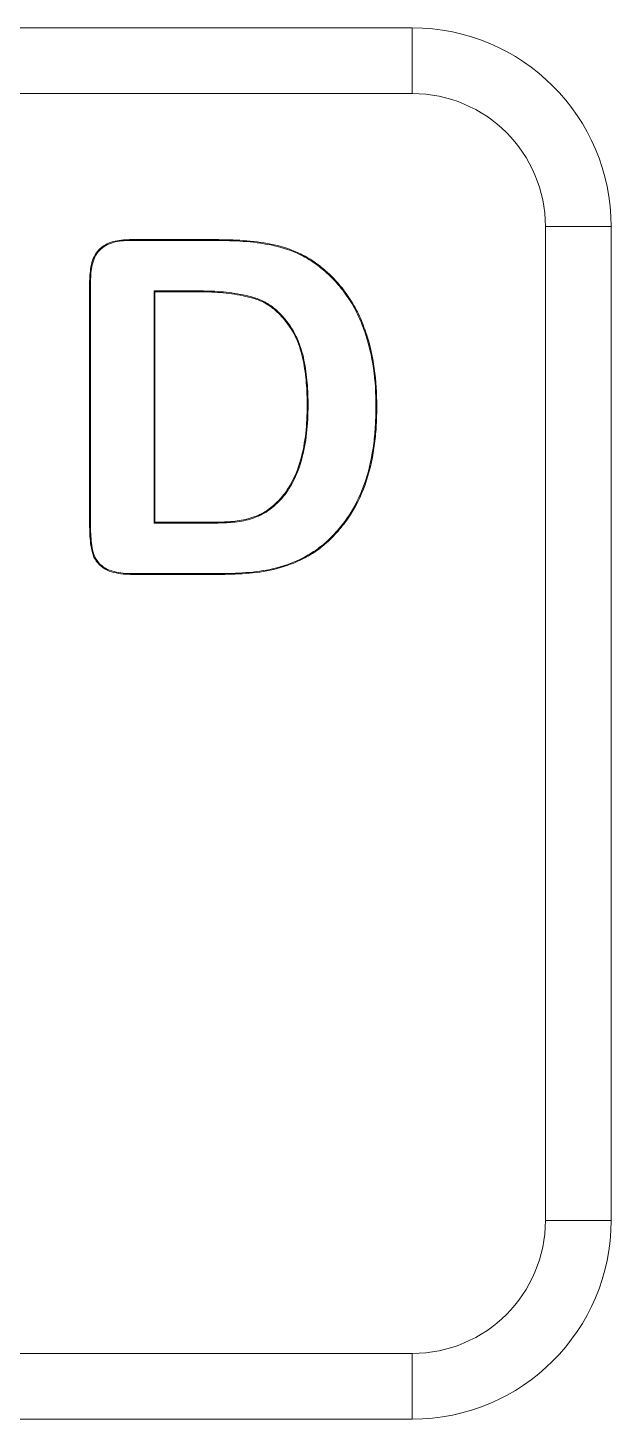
# Model space of a CAD drawing. Header units: millimetres. Extents: x 23 to 674, y 24 to 517.
# Drawn here: x 142.08 to 147.95, y 98.2 to 112.2 of the extents above; entities that cross this region are included whole.
import ezdxf

# ---------------------------------------------------------------- set-up
doc = ezdxf.new("R2010")
doc.units = ezdxf.units.MM
doc.header["$LTSCALE"] = 2.5
doc.layers.add('Visible (ANSI)', color=7, linetype='Continuous', lineweight=9)
doc.layers.add('Visible Narrow (ANSI)', color=7, linetype='Continuous', lineweight=9)

msp = doc.modelspace()

# ---------------------------------------------------------------- linework, layer by layer
at = {"layer": 'Visible (ANSI)'}
for p, q in [((145.949, 112.196), (119.949, 112.196)), ((147.949, 100.196), (147.949, 110.196)), ((143.1072, 110.0647), (144.0047, 110.0647)), ((143.1073, 110.056), (143.1072, 110.0647)), ((143.1073, 110.056), (144.0047, 110.056)), ((145.0546, 109.7607), (145.0602, 109.7674)), ((142.7052, 107.1765), (142.7052, 109.6464)), ((142.714, 109.6462), (142.7052, 109.6464)), ((142.714, 107.1766), (142.714, 109.6462)), ((143.3528, 109.5484), (143.3528, 107.2122)), ((143.8196, 109.5484), (143.3528, 109.5484)), ((143.3528, 109.5484), (143.3615, 109.5397)), ((143.8195, 109.5397), (143.3615, 109.5397)), ((143.3615, 109.5397), (143.3615, 107.221)), ((144.9015, 108.3933), (144.8927, 108.3933)), ((145.584, 108.3886), (145.5927, 108.3885)), ((144.5498, 107.375), (144.5441, 107.3816)), ((143.3528, 107.2122), (143.3615, 107.221)), ((143.3528, 107.2122), (143.8872, 107.2122)), ((143.3615, 107.221), (143.8872, 107.221)), ((145.0824, 107.0204), (145.0882, 107.0138)), ((144.0279, 106.7047), (143.138, 106.7047)), ((144.028, 106.696), (143.138, 106.696)), ((119.949, 98.196), (145.949, 98.196))]:
    msp.add_line(p, q, dxfattribs=at)
for centre, start, end in [((145.949, 110.196), 0, 90), ((145.949, 100.196), 270, 0)]:
    msp.add_arc(centre, 2, start, end, dxfattribs=at)
for points, knots in [([(142.7052, 109.6464), (142.7069, 109.7022), (142.7097, 109.7586), (142.7361, 109.8675), (142.7586, 109.921), (142.8351, 110.0031), (142.8869, 110.0298), (142.9948, 110.0602), (143.0514, 110.063), (143.1072, 110.0647)], [0, 0, 0, 0, 0.00016714169, 0.00016714169, 0.00033428338, 0.00033428338, 0.00050142507, 0.00050142507, 0.00066856677, 0.00066856677, 0.00066856677, 0.00066856677]), ([(142.714, 109.6462), (142.7157, 109.7021), (142.7184, 109.7575), (142.7444, 109.8645), (142.7664, 109.9165), (142.8402, 109.9957), (142.8904, 110.0218), (142.996, 110.0515), (143.0516, 110.0543), (143.1073, 110.056)], [0, 0, 0, 0, 0.0001638479, 0.0001638479, 0.00032782573, 0.00032782573, 0.00049180356, 0.00049180356, 0.00065564862, 0.00065564862, 0.00065564862, 0.00065564862]), ([(144.0047, 110.0647), (144.0982, 110.0634), (144.1917, 110.0615), (144.3779, 110.0453), (144.4707, 110.0323), (144.6531, 109.9919), (144.7424, 109.9621), (144.8685, 109.9006), (144.9092, 109.8774), (144.9868, 109.8253), (145.0235, 109.7963), (145.0602, 109.7674)], [0, 0, 0, 0, 0.000280817, 0.000280817, 0.000561634, 0.000561634, 0.0008424511, 0.0008424511, 0.0009828596, 0.0009828596, 0.0011232681, 0.0011232681, 0.0011232681, 0.0011232681]), ([(144.0047, 110.056), (144.0981, 110.0547), (144.1913, 110.0528), (144.3768, 110.0366), (144.4693, 110.0237), (144.6507, 109.9835), (144.7393, 109.9539), (144.8643, 109.893), (144.9047, 109.8699), (144.9815, 109.8183), (145.018, 109.7896), (145.0546, 109.7607)], [0, 0, 0, 0, 0.0002793124, 0.0002793124, 0.0005586871, 0.0005586871, 0.0008380618, 0.0008380618, 0.0009777491, 0.0009777491, 0.0011171689, 0.0011171689, 0.0011171689, 0.0011171689]), ([(145.0546, 109.7607), (145.1019, 109.7183), (145.1481, 109.6752), (145.2321, 109.5809), (145.2705, 109.5304), (145.3404, 109.425), (145.372, 109.3699), (145.4274, 109.2563), (145.4507, 109.1972), (145.5135, 109.018), (145.5405, 108.8935), (145.5772, 108.6425), (145.5828, 108.5156), (145.584, 108.3886)], [0, 0, 0, 0, 0.000188355, 0.000188355, 0.0003769755, 0.0003769755, 0.000565596, 0.000565596, 0.0007542164, 0.0007542164, 0.0011314573, 0.0011314573, 0.001508595, 0.001508595, 0.001508595, 0.001508595]), ([(145.0602, 109.7674), (145.1076, 109.7249), (145.1542, 109.6814), (145.2389, 109.5863), (145.2775, 109.5355), (145.3479, 109.4295), (145.3797, 109.3741), (145.4355, 109.2597), (145.4589, 109.2004), (145.5219, 109.0202), (145.549, 108.8952), (145.5859, 108.6433), (145.5915, 108.5157), (145.5927, 108.3885)], [0, 0, 0, 0, 0.0001895167, 0.0001895167, 0.0003790334, 0.0003790334, 0.0005685501, 0.0005685501, 0.0007580668, 0.0007580668, 0.0011371002, 0.0011371002, 0.0015161336, 0.0015161336, 0.0015161336, 0.0015161336]), ([(144.8927, 108.3933), (144.8923, 108.4699), (144.8902, 108.5464), (144.8774, 108.6989), (144.8672, 108.7749), (144.8359, 108.9248), (144.814, 108.9986), (144.7518, 109.1384), (144.7094, 109.2031), (144.6362, 109.2916), (144.61, 109.3196), (144.5532, 109.3709), (144.5221, 109.3935), (144.4566, 109.4332), (144.4221, 109.4501), (144.3498, 109.4753), (144.3127, 109.4852), (144.2008, 109.5109), (144.125, 109.5228), (143.9726, 109.5372), (143.896, 109.5387), (143.8195, 109.5397)], [0, 0, 0, 0, 0.0002272615, 0.0002272615, 0.000454523, 0.000454523, 0.0006817845, 0.0006817845, 0.000909046, 0.000909046, 0.0010226768, 0.0010226768, 0.0011363075, 0.0011363075, 0.0012499383, 0.0012499383, 0.001363569, 0.001363569, 0.0015908305, 0.0015908305, 0.001818092, 0.001818092, 0.001818092, 0.001818092]), ([(144.9015, 108.3933), (144.9015, 108.3933), (144.9015, 108.3933), (144.9015, 108.3934), (144.901, 108.4699), (144.899, 108.5469), (144.8861, 108.6999), (144.8758, 108.7763), (144.8444, 108.9269), (144.8223, 109.0013), (144.7594, 109.1428), (144.7166, 109.2081), (144.6427, 109.2974), (144.6163, 109.3257), (144.5586, 109.3777), (144.527, 109.4007), (144.4607, 109.4409), (144.4254, 109.4582), (144.3521, 109.4837), (144.3149, 109.4936), (144.2023, 109.5195), (144.1262, 109.5315), (143.9731, 109.5459), (143.8961, 109.5474), (143.8196, 109.5484), (143.8196, 109.5484), (143.8196, 109.5484), (143.8196, 109.5484)], [0, 0, 0, 0, 0.0000000971, 0.0000000971, 0.0000000971, 0.0002290784, 0.0002290784, 0.0004580597, 0.0004580597, 0.0006870411, 0.0006870411, 0.0009160224, 0.0009160224, 0.001030513, 0.001030513, 0.0011450037, 0.0011450037, 0.0012594943, 0.0012594943, 0.001373985, 0.001373985, 0.0016029663, 0.0016029663, 0.0018319476, 0.0018319476, 0.0018319476, 0.0018320062, 0.0018320062, 0.0018320062, 0.0018320062]), ([(144.5441, 107.3816), (144.5782, 107.4127), (144.6121, 107.4439), (144.6708, 107.5147), (144.6965, 107.5533), (144.7664, 107.6724), (144.8013, 107.7583), (144.8511, 107.9355), (144.8677, 108.0264), (144.8887, 108.2092), (144.8912, 108.3014), (144.8927, 108.3933)], [0, 0, 0, 0, 0.0001372718, 0.0001372718, 0.0002745437, 0.0002745437, 0.0005490874, 0.0005490874, 0.0008236311, 0.0008236311, 0.0010981747, 0.0010981747, 0.0010981747, 0.0010981747]), ([(144.5498, 107.375), (144.5499, 107.3751), (144.5499, 107.3751), (144.55, 107.3752), (144.584, 107.4062), (144.6184, 107.4379), (144.6779, 107.5096), (144.7038, 107.5485), (144.7743, 107.6687), (144.8096, 107.7554), (144.8597, 107.9338), (144.8763, 108.025), (144.8975, 108.2087), (144.8999, 108.3012), (144.9015, 108.3932), (144.9015, 108.3932), (144.9015, 108.3933), (144.9015, 108.3933)], [0, 0, 0, 0, 0.0000002053, 0.0000002053, 0.0000002053, 0.000138389, 0.000138389, 0.0002765727, 0.0002765727, 0.0005529401, 0.0005529401, 0.0008293075, 0.0008293075, 0.0011056749, 0.0011056749, 0.0011056749, 0.0011057724, 0.0011057724, 0.0011057724, 0.0011057724]), ([(145.584, 108.3886), (145.5831, 108.3257), (145.5822, 108.2629), (145.5753, 108.1377), (145.5696, 108.0752), (145.545, 107.8887), (145.5203, 107.7652), (145.4429, 107.5271), (145.3898, 107.4125), (145.2896, 107.254), (145.2521, 107.2037), (145.1721, 107.1076), (145.1279, 107.0639), (145.0824, 107.0204)], [0, 0, 0, 0, 0.0001875001, 0.0001875001, 0.0003751039, 0.0003751039, 0.0007503115, 0.0007503115, 0.0011255192, 0.0011255192, 0.001313123, 0.001313123, 0.0015004237, 0.0015004237, 0.0015004237, 0.0015004237]), ([(145.5927, 108.3885), (145.5919, 108.3256), (145.5909, 108.2627), (145.5841, 108.137), (145.5783, 108.0743), (145.5536, 107.8871), (145.5288, 107.7632), (145.451, 107.5237), (145.3977, 107.4086), (145.2968, 107.249), (145.2591, 107.1984), (145.1785, 107.1017), (145.1338, 107.0574), (145.0882, 107.0138)], [0, 0, 0, 0, 0.0001884805, 0.0001884805, 0.000376961, 0.000376961, 0.0007539219, 0.0007539219, 0.0011308829, 0.0011308829, 0.0013193634, 0.0013193634, 0.0015078438, 0.0015078438, 0.0015078438, 0.0015078438]), ([(143.8872, 107.221), (143.9449, 107.2214), (144.0026, 107.2215), (144.1179, 107.2258), (144.1756, 107.2298), (144.289, 107.2516), (144.3448, 107.2678), (144.4245, 107.3015), (144.4503, 107.3147), (144.4993, 107.3452), (144.5219, 107.3632), (144.5441, 107.3816)], [0, 0, 0, 0, 0.00017296021, 0.00017296021, 0.00034592042, 0.00034592042, 0.00051888063, 0.00051888063, 0.00060536074, 0.00060536074, 0.00069184084, 0.00069184084, 0.00069184084, 0.00069184084]), ([(143.8872, 107.2122), (143.8872, 107.2122), (143.8872, 107.2122), (143.8872, 107.2122), (143.8872, 107.2122), (143.8872, 107.2122), (143.8872, 107.2122), (143.9449, 107.2126), (144.0027, 107.2128), (144.1184, 107.2171), (144.1767, 107.2211), (144.2912, 107.2431), (144.3475, 107.2594), (144.4282, 107.2937), (144.4545, 107.307), (144.5043, 107.338), (144.5275, 107.3565), (144.5497, 107.3749), (144.5497, 107.3749), (144.5498, 107.375), (144.5498, 107.375)], [0, 0, 0, 0, 0.00000001491, 0.00000001491, 0.00000001491, 0.00000002983, 0.00000002983, 0.00000002983, 0.00017446614, 0.00017446614, 0.00034890245, 0.00034890245, 0.00052333876, 0.00052333876, 0.00061055692, 0.00061055692, 0.00069777507, 0.00069777507, 0.00069777507, 0.00069798226, 0.00069798226, 0.00069798226, 0.00069798226]), ([(143.138, 106.696), (143.1061, 106.6965), (143.0743, 106.697), (143.011, 106.7032), (142.9795, 106.7085), (142.9177, 106.7235), (142.8874, 106.7344), (142.8323, 106.7663), (142.8074, 106.7869), (142.766, 106.8352), (142.7501, 106.8634), (142.7289, 106.9235), (142.7231, 106.9549), (142.7086, 107.0492), (142.7063, 107.113), (142.7052, 107.1765)], [0, 0, 0, 0, 0.00009391802, 0.00009391802, 0.00018783605, 0.00018783605, 0.00028175407, 0.00028175407, 0.0003756721, 0.0003756721, 0.00046959012, 0.00046959012, 0.00056350814, 0.00056350814, 0.00075134419, 0.00075134419, 0.00075134419, 0.00075134419]), ([(143.138, 106.7047), (143.1062, 106.7052), (143.0747, 106.7057), (143.0123, 106.7119), (142.9811, 106.7171), (142.9202, 106.7318), (142.8909, 106.7424), (142.8375, 106.7734), (142.8133, 106.7933), (142.7733, 106.8401), (142.758, 106.8672), (142.7374, 106.9255), (142.7317, 106.9565), (142.7173, 107.05), (142.715, 107.1131), (142.714, 107.1766)], [0, 0, 0, 0, 0.00009215207, 0.00009215207, 0.0001843693, 0.0001843693, 0.00027658653, 0.00027658653, 0.00036880376, 0.00036880376, 0.000461021, 0.000461021, 0.00055323823, 0.00055323823, 0.00073760519, 0.00073760519, 0.00073760519, 0.00073760519]), ([(145.0824, 107.0204), (145.0461, 106.9902), (145.0099, 106.961), (144.9323, 106.9085), (144.8921, 106.8843), (144.767, 106.8203), (144.6785, 106.7872), (144.4064, 106.7155), (144.2157, 106.7068), (144.0279, 106.7047)], [0, 0, 0, 0, 0.0001398297, 0.0001398297, 0.0002799613, 0.0002799613, 0.0005602244, 0.0005602244, 0.001120702, 0.001120702, 0.001120702, 0.001120702]), ([(145.0882, 107.0138), (145.0519, 106.9837), (145.0152, 106.954), (144.9369, 106.9011), (144.8964, 106.8767), (144.7703, 106.8122), (144.6813, 106.7789), (144.4074, 106.7067), (144.216, 106.6981), (144.028, 106.696)], [0, 0, 0, 0, 0.0001408698, 0.0001408698, 0.0002817396, 0.0002817396, 0.0005634791, 0.0005634791, 0.0011269582, 0.0011269582, 0.0011269582, 0.0011269582])]:
    msp.add_open_spline(points, degree=3, knots=knots, dxfattribs=at)
at = {"layer": 'Visible Narrow (ANSI)'}
for p, q in [((145.949, 111.5345), (145.949, 112.196)), ((145.949, 111.5345), (119.949, 111.5345)), ((147.2875, 100.196), (147.2875, 110.196)), ((147.2875, 110.196), (147.949, 110.196)), ((144.0047, 110.056), (144.0047, 110.0647)), ((143.8196, 109.5484), (143.8195, 109.5397)), ((142.714, 107.1766), (142.7052, 107.1765)), ((143.8872, 107.2122), (143.8872, 107.221)), ((143.138, 106.7047), (143.138, 106.696)), ((144.0279, 106.7047), (144.028, 106.696)), ((147.2875, 100.196), (147.949, 100.196)), ((119.949, 98.8574), (145.949, 98.8574)), ((145.949, 98.8574), (145.949, 98.196))]:
    msp.add_line(p, q, dxfattribs=at)
for centre, start, end in [((145.949, 110.196), 0, 90), ((145.949, 100.196), 270, 0)]:
    msp.add_arc(centre, 1.3386, start, end, dxfattribs=at)

doc.saveas('drawing.dxf')
